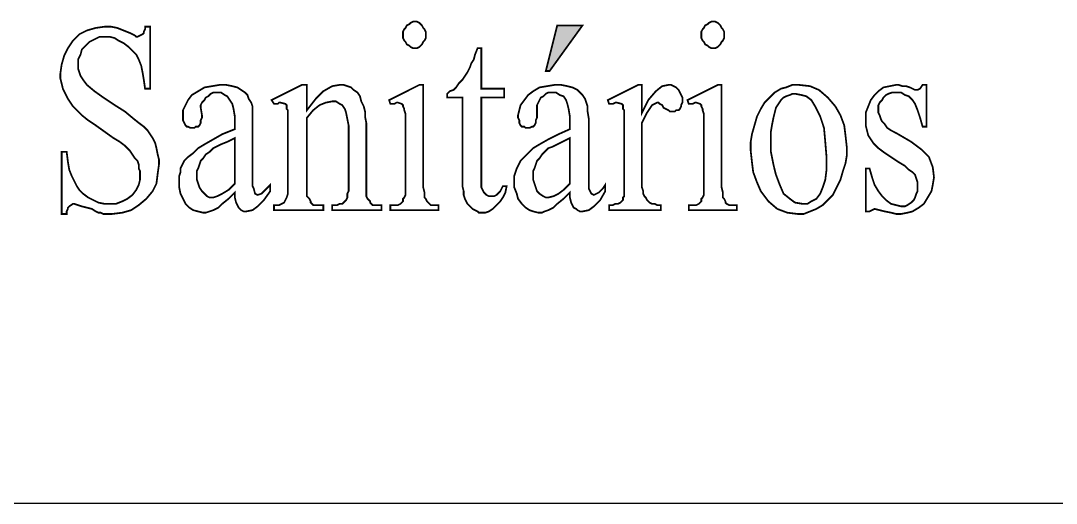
# Model space of a CAD drawing. Extents: x -6357 to -2157, y -7646 to -1706.
# Drawn here: x -4640.4 to -4392.8, y -6920.7 to -6805.5 of the extents above; entities that cross this region are included whole.
import ezdxf

# ---------------------------------------------------------------- set-up
doc = ezdxf.new("R2010")
doc.units = 0
doc.header["$LTSCALE"] = 30
doc.header["$MEASUREMENT"] = 0
doc.layers.add('FINA', color=7, linetype='CONTINUOUS')

msp = doc.modelspace()

# ---------------------------------------------------------------- linework, layer by layer
at = {"layer": 'FINA'}
msp.add_line((-6001.073, -6920.746), (-2257.073, -6920.746), dxfattribs=at)
at = {"layer": 'FINA', "const_width": 0.42}
for points in [[(-4609.441, -6806.886), (-4610.65, -6806.886), (-4610.65, -6807.491), (-4610.952, -6808.096), (-4610.952, -6808.398), (-4611.255, -6808.7), (-4612.464, -6809.305), (-4612.766, -6809.305), (-4613.069, -6809.003), (-4613.673, -6808.7), (-4614.278, -6808.398), (-4615.789, -6807.794), (-4617.301, -6807.189), (-4618.813, -6806.886), (-4620.324, -6806.886), (-4622.441, -6807.189), (-4624.557, -6807.794), (-4626.371, -6808.7), (-4627.883, -6810.212), (-4629.092, -6812.026), (-4629.999, -6813.84), (-4630.603, -6815.956), (-4630.906, -6818.073), (-4630.906, -6819.282), (-4630.603, -6820.491), (-4630.301, -6821.701), (-4629.697, -6822.91), (-4629.092, -6824.119), (-4628.487, -6825.026), (-4627.883, -6825.933), (-4626.976, -6826.84), (-4625.766, -6828.049), (-4624.255, -6829.259), (-4622.441, -6830.468), (-4620.324, -6831.98), (-4618.208, -6833.491), (-4616.696, -6834.398), (-4615.487, -6835.305), (-4614.883, -6835.91), (-4614.278, -6836.514), (-4613.673, -6837.421), (-4613.069, -6838.328), (-4612.464, -6838.933), (-4612.162, -6839.84), (-4612.162, -6840.747), (-4611.859, -6841.351), (-4611.859, -6842.259), (-4611.859, -6843.468), (-4612.162, -6844.677), (-4612.766, -6845.886), (-4613.673, -6847.096), (-4614.883, -6848.003), (-4616.092, -6848.608), (-4617.604, -6849.212), (-4619.116, -6849.212), (-4620.324, -6849.212), (-4621.836, -6848.91), (-4623.045, -6848.305), (-4624.255, -6847.7), (-4625.464, -6846.794), (-4626.371, -6845.886), (-4626.976, -6844.98), (-4627.58, -6843.77), (-4628.185, -6842.561), (-4628.789, -6841.049), (-4629.092, -6839.236), (-4629.394, -6836.817), (-4630.603, -6836.817), (-4630.603, -6851.631), (-4629.394, -6851.631), (-4629.394, -6851.026), (-4629.092, -6850.421), (-4629.092, -6850.119), (-4628.789, -6849.817), (-4627.883, -6849.212), (-4627.58, -6849.212), (-4626.673, -6849.514), (-4625.766, -6849.817), (-4624.557, -6850.119), (-4623.348, -6850.421), (-4622.441, -6851.026), (-4621.836, -6851.328), (-4621.231, -6851.328), (-4620.627, -6851.631), (-4619.72, -6851.631), (-4619.116, -6851.631), (-4618.51, -6851.631), (-4616.092, -6851.328), (-4613.976, -6850.723), (-4612.162, -6849.514), (-4610.348, -6848.003), (-4608.836, -6846.188), (-4607.929, -6844.375), (-4607.627, -6841.956), (-4607.325, -6839.84), (-4607.325, -6838.631), (-4607.627, -6837.421), (-4607.929, -6835.91), (-4608.231, -6834.701), (-4608.836, -6833.491), (-4609.441, -6832.584), (-4610.046, -6831.677), (-4610.952, -6830.77), (-4612.162, -6829.864), (-4613.673, -6828.654), (-4615.487, -6827.143), (-4617.906, -6825.631), (-4620.627, -6823.817), (-4622.743, -6822.306), (-4624.557, -6820.794), (-4625.464, -6819.584), (-4626.068, -6818.677), (-4626.371, -6817.771), (-4626.673, -6816.863), (-4626.673, -6815.956), (-4626.673, -6814.747), (-4626.068, -6813.538), (-4625.766, -6812.329), (-4624.859, -6811.421), (-4623.953, -6810.515), (-4622.743, -6809.91), (-4621.534, -6809.305), (-4620.324, -6809.305), (-4619.116, -6809.305), (-4617.906, -6809.608), (-4616.999, -6810.212), (-4615.789, -6810.817), (-4614.581, -6811.724), (-4613.673, -6812.631), (-4612.766, -6813.538), (-4612.162, -6814.747), (-4611.557, -6816.259), (-4611.255, -6817.771), (-4610.952, -6819.584), (-4610.65, -6821.701), (-4609.441, -6821.701), (-4609.441, -6806.886)], [(-4546.255, -6805.677), (-4546.557, -6805.677), (-4547.162, -6805.98), (-4547.464, -6806.282), (-4548.069, -6806.584), (-4548.372, -6807.189), (-4548.674, -6807.491), (-4548.976, -6808.096), (-4548.976, -6809.003), (-4548.976, -6809.608), (-4548.674, -6810.212), (-4548.372, -6810.515), (-4548.069, -6811.119), (-4547.464, -6811.421), (-4547.162, -6811.724), (-4546.557, -6812.026), (-4546.255, -6812.026), (-4545.651, -6812.026), (-4545.046, -6811.724), (-4544.743, -6811.421), (-4544.441, -6811.119), (-4544.139, -6810.515), (-4543.837, -6810.212), (-4543.534, -6809.608), (-4543.534, -6809.003), (-4543.534, -6808.096), (-4543.837, -6807.491), (-4544.139, -6807.189), (-4544.441, -6806.584), (-4544.743, -6806.282), (-4545.046, -6805.98), (-4545.651, -6805.677), (-4546.255, -6805.677)], [(-4506.046, -6806.584), (-4512.092, -6806.584), (-4514.813, -6817.468), (-4513.907, -6817.468), (-4506.046, -6806.584)], [(-4474.907, -6805.677), (-4475.209, -6805.677), (-4475.813, -6805.98), (-4476.116, -6806.282), (-4476.721, -6806.584), (-4477.023, -6807.189), (-4477.325, -6807.491), (-4477.628, -6808.096), (-4477.628, -6809.003), (-4477.628, -6809.608), (-4477.325, -6810.212), (-4477.023, -6810.515), (-4476.721, -6811.119), (-4476.116, -6811.421), (-4475.813, -6811.724), (-4475.209, -6812.026), (-4474.907, -6812.026), (-4474.302, -6812.026), (-4473.697, -6811.724), (-4473.395, -6811.421), (-4473.093, -6811.119), (-4472.79, -6810.515), (-4472.488, -6810.212), (-4472.186, -6809.608), (-4472.186, -6809.003), (-4472.186, -6808.096), (-4472.488, -6807.491), (-4472.79, -6807.189), (-4473.093, -6806.584), (-4473.395, -6806.282), (-4473.697, -6805.98), (-4474.302, -6805.677), (-4474.907, -6805.677)], [(-4530.232, -6812.026), (-4531.139, -6812.026), (-4531.744, -6813.538), (-4532.046, -6814.747), (-4532.651, -6815.654), (-4532.953, -6816.561), (-4533.558, -6817.771), (-4534.162, -6818.677), (-4534.767, -6819.584), (-4535.674, -6820.491), (-4536.279, -6821.398), (-4536.883, -6822.003), (-4537.79, -6822.306), (-4538.395, -6822.91), (-4538.395, -6823.817), (-4534.767, -6823.817), (-4534.767, -6843.468), (-4534.767, -6844.98), (-4534.464, -6846.188), (-4534.464, -6847.096), (-4534.162, -6848.003), (-4533.86, -6848.608), (-4533.558, -6849.212), (-4532.953, -6849.817), (-4532.348, -6850.421), (-4531.744, -6850.723), (-4531.139, -6851.026), (-4530.837, -6851.328), (-4530.232, -6851.328), (-4529.325, -6851.328), (-4528.418, -6851.026), (-4527.511, -6850.421), (-4526.604, -6849.514), (-4525.697, -6848.608), (-4525.092, -6847.7), (-4524.488, -6846.491), (-4524.185, -6844.98), (-4525.092, -6844.98), (-4525.395, -6845.584), (-4525.697, -6846.188), (-4525.999, -6846.491), (-4526.302, -6846.794), (-4526.604, -6847.096), (-4527.209, -6847.398), (-4527.511, -6847.398), (-4528.116, -6847.398), (-4528.418, -6847.398), (-4529.023, -6847.096), (-4529.325, -6846.794), (-4529.627, -6846.491), (-4529.929, -6845.886), (-4530.232, -6845.282), (-4530.232, -6844.073), (-4530.232, -6842.863), (-4530.232, -6823.817), (-4524.79, -6823.817), (-4524.79, -6821.701), (-4530.232, -6821.701), (-4530.232, -6812.026)], [(-4589.185, -6846.491), (-4589.185, -6847.7), (-4588.883, -6848.91), (-4588.58, -6849.514), (-4588.278, -6850.119), (-4587.976, -6850.421), (-4587.674, -6850.723), (-4587.069, -6851.026), (-4586.464, -6851.026), (-4584.953, -6850.723), (-4583.743, -6849.817), (-4582.231, -6848.305), (-4580.72, -6846.188), (-4580.72, -6844.677), (-4581.627, -6845.584), (-4582.231, -6846.188), (-4582.534, -6846.491), (-4582.836, -6846.794), (-4583.743, -6847.096), (-4584.348, -6846.794), (-4584.651, -6845.584), (-4584.953, -6844.98), (-4584.953, -6843.77), (-4584.953, -6842.259), (-4584.953, -6840.445), (-4584.953, -6830.77), (-4584.953, -6828.956), (-4584.953, -6827.143), (-4584.953, -6825.933), (-4585.255, -6825.026), (-4585.86, -6824.119), (-4586.162, -6823.212), (-4586.766, -6822.608), (-4587.674, -6822.003), (-4588.58, -6821.398), (-4589.79, -6821.096), (-4591.301, -6820.794), (-4592.813, -6820.794), (-4594.627, -6821.096), (-4596.441, -6821.398), (-4597.953, -6822.306), (-4599.464, -6823.212), (-4600.371, -6824.421), (-4600.975, -6825.631), (-4601.581, -6826.84), (-4601.581, -6828.049), (-4601.581, -6828.654), (-4601.581, -6829.259), (-4601.278, -6829.864), (-4600.975, -6830.468), (-4600.673, -6830.77), (-4600.371, -6830.77), (-4599.766, -6831.073), (-4599.464, -6831.073), (-4598.859, -6831.073), (-4598.557, -6830.77), (-4597.953, -6830.77), (-4597.65, -6830.468), (-4597.348, -6829.864), (-4597.348, -6829.259), (-4597.046, -6828.654), (-4597.046, -6828.049), (-4597.348, -6826.235), (-4597.348, -6825.631), (-4597.046, -6825.026), (-4596.441, -6824.421), (-4596.138, -6823.817), (-4595.534, -6823.514), (-4594.929, -6822.91), (-4594.324, -6822.608), (-4593.72, -6822.608), (-4592.511, -6822.608), (-4591.603, -6823.212), (-4590.999, -6823.514), (-4590.394, -6824.421), (-4589.79, -6825.329), (-4589.488, -6826.538), (-4589.185, -6828.352), (-4589.185, -6830.166), (-4589.185, -6831.375), (-4592.208, -6832.584), (-4594.324, -6833.793), (-4596.441, -6835.003), (-4597.953, -6835.91), (-4599.161, -6837.119), (-4600.371, -6838.026), (-4601.278, -6838.933), (-4601.883, -6840.142), (-4602.185, -6840.747), (-4602.185, -6841.654), (-4602.487, -6842.561), (-4602.487, -6843.77), (-4602.487, -6845.282), (-4602.185, -6846.794), (-4601.581, -6848.003), (-4600.975, -6849.212), (-4600.069, -6850.119), (-4599.161, -6850.723), (-4597.953, -6851.026), (-4596.743, -6851.328), (-4596.138, -6851.328), (-4595.232, -6851.026), (-4594.324, -6850.723), (-4593.72, -6850.421), (-4593.115, -6850.119), (-4592.208, -6849.212), (-4590.697, -6848.003), (-4589.185, -6846.491)], [(-4571.953, -6826.84), (-4571.953, -6820.794), (-4573.162, -6820.794), (-4580.418, -6824.421), (-4579.813, -6825.329), (-4579.511, -6825.329), (-4578.906, -6825.329), (-4578.604, -6825.026), (-4578.302, -6825.026), (-4577.092, -6825.329), (-4576.79, -6825.631), (-4576.79, -6825.933), (-4576.79, -6826.538), (-4576.487, -6826.84), (-4576.487, -6827.747), (-4576.487, -6829.259), (-4576.487, -6831.073), (-4576.487, -6833.189), (-4576.487, -6844.073), (-4576.487, -6845.584), (-4576.487, -6846.794), (-4576.79, -6847.7), (-4577.092, -6848.305), (-4577.394, -6848.91), (-4577.999, -6849.212), (-4578.604, -6849.514), (-4579.208, -6849.514), (-4579.813, -6849.514), (-4579.813, -6850.723), (-4568.023, -6850.723), (-4568.023, -6849.514), (-4568.929, -6849.514), (-4569.836, -6849.514), (-4570.441, -6849.514), (-4570.743, -6849.212), (-4571.046, -6848.91), (-4571.046, -6848.608), (-4571.348, -6848.003), (-4571.65, -6847.7), (-4571.953, -6847.398), (-4571.953, -6846.491), (-4571.953, -6845.584), (-4571.953, -6844.073), (-4571.953, -6828.654), (-4570.441, -6826.84), (-4568.929, -6825.631), (-4567.418, -6825.026), (-4565.906, -6824.724), (-4564.999, -6824.724), (-4564.092, -6825.329), (-4563.488, -6825.631), (-4562.883, -6826.538), (-4562.581, -6827.445), (-4562.278, -6828.956), (-4561.976, -6830.468), (-4561.976, -6832.282), (-4561.976, -6844.073), (-4561.976, -6845.282), (-4561.976, -6846.188), (-4562.278, -6846.794), (-4562.278, -6847.096), (-4562.278, -6847.7), (-4562.581, -6848.305), (-4562.883, -6848.608), (-4563.185, -6848.91), (-4563.488, -6849.212), (-4564.092, -6849.212), (-4564.696, -6849.514), (-4565.604, -6849.514), (-4565.906, -6849.514), (-4565.906, -6850.723), (-4554.115, -6850.723), (-4554.115, -6849.514), (-4555.023, -6849.514), (-4555.627, -6849.514), (-4556.232, -6849.514), (-4556.534, -6849.212), (-4556.836, -6848.91), (-4556.836, -6848.608), (-4557.138, -6848.305), (-4557.441, -6848.003), (-4557.744, -6847.398), (-4557.744, -6846.491), (-4557.744, -6845.282), (-4557.744, -6844.073), (-4557.744, -6831.677), (-4557.744, -6829.864), (-4558.046, -6828.352), (-4558.046, -6827.143), (-4558.348, -6825.933), (-4558.953, -6824.724), (-4559.255, -6823.514), (-4559.859, -6822.608), (-4560.767, -6822.003), (-4561.371, -6821.398), (-4562.278, -6821.096), (-4563.185, -6820.794), (-4564.092, -6820.794), (-4565.906, -6821.096), (-4568.023, -6822.306), (-4569.836, -6824.119), (-4571.953, -6826.84)], [(-4544.139, -6820.794), (-4545.046, -6820.794), (-4552.301, -6824.421), (-4551.999, -6825.329), (-4551.394, -6825.329), (-4551.092, -6825.329), (-4550.488, -6825.026), (-4550.186, -6825.026), (-4549.278, -6825.329), (-4548.976, -6825.631), (-4548.976, -6825.933), (-4548.674, -6826.538), (-4548.674, -6826.84), (-4548.372, -6827.747), (-4548.372, -6828.956), (-4548.372, -6830.77), (-4548.372, -6832.887), (-4548.372, -6844.073), (-4548.372, -6845.282), (-4548.372, -6846.491), (-4548.372, -6847.096), (-4548.674, -6847.7), (-4548.976, -6848.003), (-4548.976, -6848.608), (-4549.278, -6848.91), (-4549.581, -6849.212), (-4550.186, -6849.514), (-4550.488, -6849.514), (-4551.092, -6849.514), (-4551.999, -6849.514), (-4551.999, -6850.723), (-4540.511, -6850.723), (-4540.511, -6849.514), (-4541.418, -6849.514), (-4542.022, -6849.514), (-4542.325, -6849.514), (-4542.627, -6849.212), (-4542.929, -6848.91), (-4543.232, -6848.608), (-4543.534, -6848.003), (-4543.837, -6847.7), (-4543.837, -6847.096), (-4543.837, -6846.491), (-4544.139, -6845.282), (-4544.139, -6844.073), (-4544.139, -6820.794)], [(-4509.069, -6846.491), (-4509.069, -6847.7), (-4508.767, -6848.91), (-4508.464, -6849.514), (-4508.162, -6850.119), (-4507.558, -6850.421), (-4507.255, -6850.723), (-4506.651, -6851.026), (-4506.046, -6851.026), (-4504.534, -6850.723), (-4503.325, -6849.817), (-4501.813, -6848.305), (-4500.604, -6846.188), (-4500.604, -6844.677), (-4501.209, -6845.584), (-4501.813, -6846.188), (-4502.116, -6846.491), (-4502.72, -6846.794), (-4503.325, -6847.096), (-4503.93, -6846.794), (-4504.534, -6845.584), (-4504.534, -6844.98), (-4504.534, -6843.77), (-4504.534, -6842.259), (-4504.534, -6840.445), (-4504.534, -6830.77), (-4504.534, -6828.956), (-4504.836, -6827.143), (-4504.836, -6825.933), (-4505.139, -6825.026), (-4505.441, -6824.119), (-4506.046, -6823.212), (-4506.651, -6822.608), (-4507.255, -6822.003), (-4508.464, -6821.398), (-4509.674, -6821.096), (-4511.186, -6820.794), (-4512.697, -6820.794), (-4514.511, -6821.096), (-4516.325, -6821.398), (-4517.836, -6822.306), (-4519.046, -6823.212), (-4519.953, -6824.421), (-4520.86, -6825.631), (-4521.162, -6826.84), (-4521.465, -6828.049), (-4521.465, -6828.654), (-4521.162, -6829.259), (-4521.162, -6829.864), (-4520.86, -6830.468), (-4520.558, -6830.77), (-4519.953, -6830.77), (-4519.65, -6831.073), (-4519.046, -6831.073), (-4518.744, -6831.073), (-4518.139, -6830.77), (-4517.836, -6830.77), (-4517.534, -6830.468), (-4517.232, -6829.864), (-4517.232, -6829.259), (-4516.93, -6828.654), (-4516.93, -6828.049), (-4516.93, -6826.235), (-4516.93, -6825.631), (-4516.627, -6825.026), (-4516.325, -6824.421), (-4516.023, -6823.817), (-4515.418, -6823.514), (-4514.813, -6822.91), (-4514.209, -6822.608), (-4513.302, -6822.608), (-4512.395, -6822.608), (-4511.488, -6823.212), (-4510.581, -6823.514), (-4509.976, -6824.421), (-4509.674, -6825.329), (-4509.372, -6826.538), (-4509.069, -6828.352), (-4509.069, -6830.166), (-4509.069, -6831.375), (-4511.79, -6832.584), (-4514.209, -6833.793), (-4516.325, -6835.003), (-4517.836, -6835.91), (-4519.046, -6837.119), (-4519.953, -6838.026), (-4520.86, -6838.933), (-4521.465, -6840.142), (-4521.767, -6840.747), (-4522.069, -6841.654), (-4522.371, -6842.561), (-4522.371, -6843.77), (-4522.371, -6845.282), (-4521.767, -6846.794), (-4521.465, -6848.003), (-4520.558, -6849.212), (-4519.65, -6850.119), (-4518.744, -6850.723), (-4517.836, -6851.026), (-4516.627, -6851.328), (-4515.721, -6851.328), (-4515.116, -6851.026), (-4514.209, -6850.723), (-4513.604, -6850.421), (-4512.999, -6850.119), (-4512.092, -6849.212), (-4510.581, -6848.003), (-4509.069, -6846.491)], [(-4491.837, -6820.794), (-4492.744, -6820.794), (-4499.999, -6824.421), (-4499.697, -6825.329), (-4499.093, -6825.329), (-4498.791, -6825.329), (-4498.186, -6825.026), (-4497.883, -6825.026), (-4496.674, -6825.329), (-4496.372, -6825.631), (-4496.372, -6825.933), (-4496.372, -6826.538), (-4496.069, -6826.84), (-4496.069, -6827.445), (-4496.069, -6828.956), (-4496.069, -6830.77), (-4496.069, -6832.887), (-4496.069, -6844.073), (-4496.069, -6845.282), (-4496.069, -6846.188), (-4496.069, -6846.794), (-4496.069, -6847.398), (-4496.372, -6847.7), (-4496.372, -6848.305), (-4496.674, -6848.608), (-4496.976, -6848.91), (-4497.581, -6849.212), (-4498.186, -6849.212), (-4498.791, -6849.514), (-4499.697, -6849.514), (-4499.697, -6850.723), (-4487.302, -6850.723), (-4487.302, -6849.514), (-4488.209, -6849.514), (-4488.814, -6849.212), (-4489.418, -6849.212), (-4490.023, -6848.91), (-4490.325, -6848.608), (-4490.627, -6848.305), (-4490.93, -6847.7), (-4491.232, -6847.398), (-4491.534, -6846.794), (-4491.534, -6846.188), (-4491.837, -6845.282), (-4491.837, -6844.073), (-4491.837, -6829.864), (-4491.232, -6828.654), (-4490.627, -6827.445), (-4490.023, -6826.538), (-4489.418, -6825.631), (-4488.209, -6825.026), (-4487.906, -6825.026), (-4487.604, -6825.329), (-4487, -6825.631), (-4486.697, -6826.235), (-4486.093, -6826.538), (-4485.488, -6826.84), (-4485.186, -6827.143), (-4484.581, -6827.143), (-4483.976, -6827.143), (-4483.674, -6826.84), (-4483.069, -6826.84), (-4482.767, -6826.538), (-4482.465, -6825.933), (-4482.465, -6825.631), (-4482.163, -6825.026), (-4482.163, -6824.421), (-4482.163, -6823.817), (-4482.465, -6823.212), (-4482.767, -6822.608), (-4483.069, -6822.003), (-4483.674, -6821.398), (-4484.279, -6821.096), (-4484.883, -6820.794), (-4485.488, -6820.794), (-4487, -6821.096), (-4488.511, -6822.306), (-4490.325, -6824.421), (-4491.837, -6827.445), (-4491.837, -6820.794)], [(-4472.79, -6820.794), (-4473.697, -6820.794), (-4480.953, -6824.421), (-4480.651, -6825.329), (-4480.046, -6825.329), (-4479.744, -6825.329), (-4479.139, -6825.026), (-4478.837, -6825.026), (-4477.93, -6825.329), (-4477.628, -6825.631), (-4477.628, -6825.933), (-4477.325, -6826.538), (-4477.325, -6826.84), (-4477.023, -6827.747), (-4477.023, -6828.956), (-4477.023, -6830.77), (-4477.023, -6832.887), (-4477.023, -6844.073), (-4477.023, -6845.282), (-4477.023, -6846.491), (-4477.023, -6847.096), (-4477.325, -6847.7), (-4477.628, -6848.003), (-4477.628, -6848.608), (-4477.93, -6848.91), (-4478.232, -6849.212), (-4478.837, -6849.514), (-4479.139, -6849.514), (-4479.744, -6849.514), (-4480.651, -6849.514), (-4480.651, -6850.723), (-4469.163, -6850.723), (-4469.163, -6849.514), (-4470.069, -6849.514), (-4470.674, -6849.514), (-4470.976, -6849.514), (-4471.581, -6849.212), (-4471.884, -6848.91), (-4471.884, -6848.608), (-4472.186, -6848.003), (-4472.488, -6847.7), (-4472.488, -6847.096), (-4472.488, -6846.491), (-4472.79, -6845.282), (-4472.79, -6844.073), (-4472.79, -6820.794)], [(-4454.349, -6820.794), (-4455.86, -6820.794), (-4457.372, -6821.398), (-4458.581, -6821.701), (-4460.093, -6822.608), (-4461.302, -6823.817), (-4462.511, -6825.026), (-4463.418, -6826.538), (-4464.326, -6828.352), (-4464.93, -6830.468), (-4465.534, -6832.584), (-4465.837, -6834.398), (-4465.837, -6836.514), (-4465.534, -6839.236), (-4465.232, -6841.654), (-4464.326, -6844.073), (-4463.418, -6846.188), (-4461.604, -6848.608), (-4459.488, -6850.421), (-4457.069, -6851.328), (-4454.651, -6851.631), (-4453.139, -6851.631), (-4451.628, -6851.026), (-4450.116, -6850.421), (-4448.604, -6849.514), (-4447.395, -6848.305), (-4446.186, -6847.096), (-4445.279, -6845.282), (-4444.372, -6843.468), (-4443.767, -6841.351), (-4443.163, -6839.538), (-4442.86, -6837.724), (-4442.86, -6835.608), (-4443.163, -6832.887), (-4443.465, -6830.468), (-4444.372, -6828.049), (-4445.581, -6825.933), (-4447.395, -6823.817), (-4449.511, -6822.003), (-4451.628, -6821.096), (-4454.349, -6820.794)], [(-4423.814, -6820.794), (-4424.721, -6820.794), (-4425.326, -6821.701), (-4425.93, -6822.003), (-4426.232, -6822.003), (-4426.535, -6822.003), (-4427.139, -6821.701), (-4427.744, -6821.398), (-4428.651, -6821.096), (-4429.558, -6821.096), (-4430.465, -6820.794), (-4431.07, -6820.794), (-4432.581, -6821.096), (-4434.093, -6821.398), (-4435.302, -6822.306), (-4436.209, -6823.212), (-4437.116, -6824.421), (-4437.721, -6825.933), (-4438.325, -6827.445), (-4438.325, -6829.259), (-4438.325, -6830.468), (-4438.023, -6831.677), (-4437.721, -6832.887), (-4437.116, -6833.793), (-4436.511, -6834.701), (-4435.302, -6835.91), (-4434.093, -6836.817), (-4432.279, -6838.026), (-4430.465, -6839.236), (-4428.953, -6840.142), (-4428.047, -6841.049), (-4427.139, -6841.654), (-4426.535, -6842.259), (-4426.232, -6843.165), (-4425.93, -6844.073), (-4425.93, -6845.282), (-4425.93, -6846.188), (-4426.232, -6846.794), (-4426.535, -6847.7), (-4426.837, -6848.305), (-4427.442, -6848.91), (-4428.349, -6849.514), (-4428.953, -6849.817), (-4429.861, -6849.817), (-4431.07, -6849.514), (-4432.279, -6849.212), (-4433.488, -6848.305), (-4434.395, -6847.398), (-4435.302, -6846.188), (-4436.209, -6844.677), (-4436.814, -6842.863), (-4437.419, -6840.747), (-4438.325, -6840.747), (-4438.325, -6851.026), (-4437.419, -6851.026), (-4436.209, -6850.421), (-4435, -6850.723), (-4433.791, -6851.026), (-4432.279, -6851.328), (-4431.07, -6851.631), (-4429.861, -6851.631), (-4428.349, -6851.328), (-4427.139, -6851.026), (-4425.628, -6850.119), (-4424.418, -6849.212), (-4423.511, -6847.7), (-4422.604, -6846.188), (-4422.302, -6844.677), (-4422, -6842.863), (-4422.302, -6840.445), (-4423.209, -6838.026), (-4425.023, -6836.212), (-4427.442, -6834.398), (-4431.07, -6832.282), (-4432.279, -6831.677), (-4433.186, -6831.073), (-4433.791, -6830.166), (-4434.395, -6829.561), (-4434.698, -6828.956), (-4435, -6828.049), (-4435.302, -6827.445), (-4435.302, -6826.538), (-4435.302, -6825.631), (-4435, -6825.026), (-4434.395, -6824.421), (-4434.093, -6823.817), (-4433.488, -6823.212), (-4432.884, -6822.91), (-4431.976, -6822.608), (-4431.07, -6822.608), (-4429.861, -6822.608), (-4428.953, -6823.212), (-4428.047, -6823.514), (-4427.139, -6824.421), (-4426.535, -6825.329), (-4425.93, -6826.84), (-4425.326, -6828.654), (-4424.721, -6830.77), (-4423.814, -6830.77), (-4423.814, -6820.794)], [(-4455.255, -6822.91), (-4453.744, -6823.212), (-4452.535, -6823.514), (-4451.326, -6824.421), (-4450.418, -6825.933), (-4449.209, -6828.352), (-4448.302, -6831.073), (-4448, -6834.398), (-4447.698, -6838.026), (-4447.698, -6841.049), (-4448, -6843.468), (-4448.604, -6845.282), (-4449.209, -6846.794), (-4450.116, -6848.003), (-4451.326, -6848.608), (-4452.232, -6849.212), (-4453.441, -6849.212), (-4455.255, -6848.91), (-4456.465, -6848.003), (-4457.976, -6846.794), (-4458.883, -6844.677), (-4459.791, -6842.259), (-4460.395, -6839.84), (-4460.999, -6836.817), (-4460.999, -6833.793), (-4460.999, -6831.98), (-4460.697, -6830.166), (-4460.395, -6828.654), (-4460.093, -6827.445), (-4459.791, -6826.235), (-4459.186, -6825.329), (-4458.581, -6824.421), (-4457.976, -6823.817), (-4457.372, -6823.514), (-4456.465, -6823.212), (-4455.86, -6822.91), (-4455.255, -6822.91)], [(-4589.185, -6844.375), (-4590.697, -6845.886), (-4592.208, -6846.794), (-4593.418, -6847.398), (-4594.324, -6847.7), (-4595.232, -6847.7), (-4595.836, -6847.398), (-4596.441, -6846.794), (-4597.046, -6846.188), (-4597.65, -6845.282), (-4597.953, -6844.375), (-4598.255, -6843.468), (-4598.255, -6842.259), (-4598.255, -6841.351), (-4597.953, -6840.747), (-4597.65, -6839.84), (-4597.348, -6838.933), (-4596.743, -6838.328), (-4596.138, -6837.421), (-4595.232, -6836.817), (-4594.324, -6835.91), (-4593.72, -6835.608), (-4592.511, -6835.003), (-4590.999, -6834.398), (-4589.185, -6833.491), (-4589.185, -6844.375)], [(-4509.069, -6844.375), (-4510.581, -6845.886), (-4511.79, -6846.794), (-4512.999, -6847.398), (-4514.209, -6847.7), (-4514.813, -6847.7), (-4515.418, -6847.398), (-4516.325, -6846.794), (-4516.93, -6846.188), (-4517.232, -6845.282), (-4517.534, -6844.375), (-4517.836, -6843.468), (-4517.836, -6842.259), (-4517.836, -6841.351), (-4517.534, -6840.747), (-4517.232, -6839.84), (-4516.93, -6838.933), (-4516.325, -6838.328), (-4515.721, -6837.421), (-4515.116, -6836.817), (-4514.209, -6835.91), (-4513.302, -6835.608), (-4512.092, -6835.003), (-4510.883, -6834.398), (-4509.069, -6833.491), (-4509.069, -6844.375)]]:
    msp.add_lwpolyline(points, dxfattribs=at)
at = {"layer": 'FINA'}
msp.add_solid([(-4506.046, -6806.584), (-4512.092, -6806.584), (-4513.907, -6817.468), (-4514.813, -6817.468)], dxfattribs=at)

doc.saveas('drawing.dxf')
